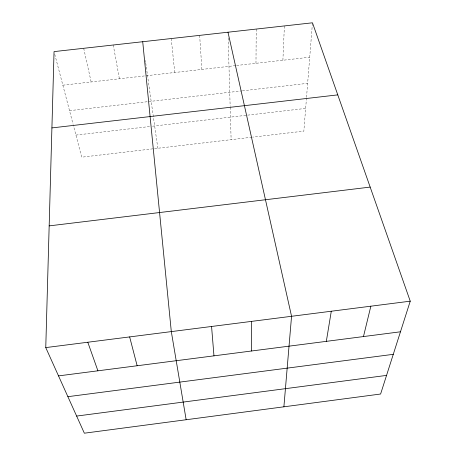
<?xml version="1.0" encoding="UTF-8"?>
<svg xmlns="http://www.w3.org/2000/svg" width="456" height="456" viewBox="0 0 456 456"><rect width="100%" height="100%" fill="white"/><g stroke="black" fill="none" stroke-linecap="round" stroke-linejoin="round"><path stroke-width="0.34" stroke-dasharray="2.28 1.71" d="M255.976 63.298L256.226 29.07M282.891 60.243L284.39 25.929M306.478 97.966L303.844 131.129L252.652 137.131M306.535 97.265L312.463 22.8M251.957 137.216L81.698 157.189L73.245 124.91M75.907 135.084L149.71 126.517M152.543 126.187L305.651 108.408M62.842 85.186L235.9 65.573M236.596 65.493L309.721 57.205M69.511 110.66L241.703 90.904M242.41 90.824L307.646 83.34M54.766 54.349L73.068 124.231M83.699 48.302L91.154 81.977M113.259 45.007L119.381 78.78M145.367 60.38L145.663 62.455M145.76 63.145L157.827 148.257M171.228 38.543L174.756 72.498M199.648 35.374L201.911 69.426M228.148 37.905L230.155 106.482M230.177 107.194L231.124 139.661"/><path stroke-width="0.68" d="M251.575 350.995L251.644 321.377M45.76 347.597L54.047 51.608L312.463 22.8L410.24 301.177L380.606 394.024L84.354 433.2L45.76 347.597L410.24 301.177M283.894 406.815L291.555 316.293L227.983 32.216M326.325 341.356L331.29 311.231M363.472 336.562L370.848 306.193M67.887 396.68L393.277 354.329M76.631 416.072L386.551 375.396M58.516 375.892L400.471 331.791M49.168 225.88L370.169 187.091M51.91 127.914L337.776 94.876M87.797 342.239L97.915 370.813M129.646 336.91L137.148 365.752M186.151 419.737L171.308 331.609L142.722 41.724M211.567 326.479L213.967 355.845"/></g></svg>
